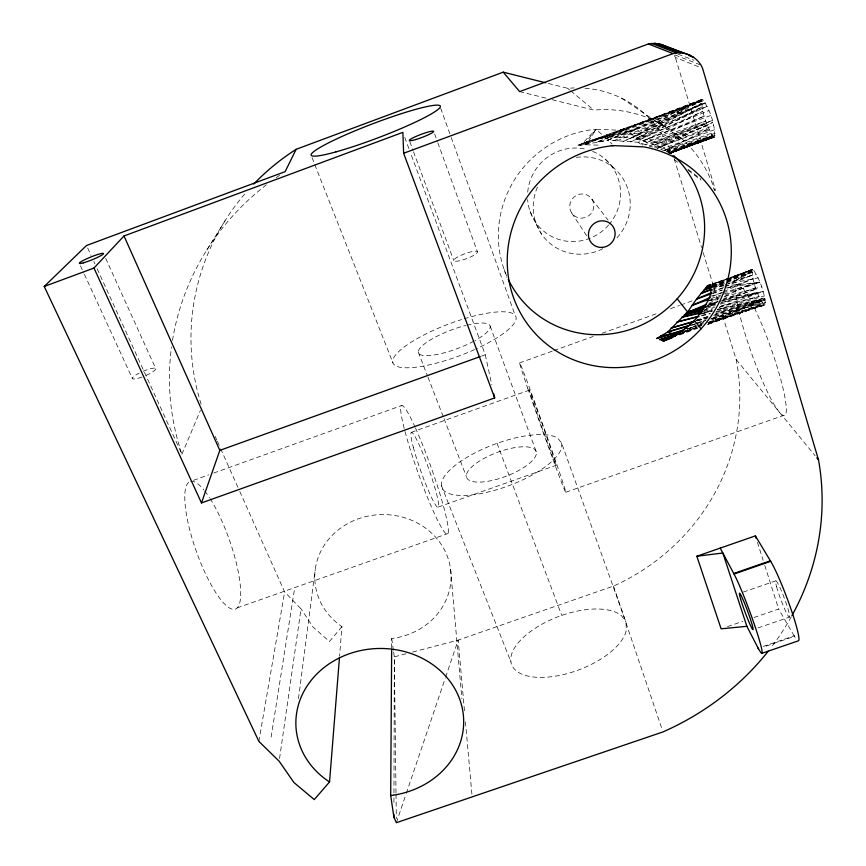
<?xml version="1.0" encoding="UTF-8"?>
<svg xmlns="http://www.w3.org/2000/svg" width="866" height="866" viewBox="0 0 866 866"><rect width="100%" height="100%" fill="white"/><g stroke="black" fill="none" stroke-linecap="round" stroke-linejoin="round"><path stroke-width="0.65" stroke-dasharray="4.33 3.25" d="M393.933 802.295L393.954 794.219M393.954 792.866L394.322 656.839L393.575 651.6M391.659 647.909L391.713 638.513A68.165 62.255 -0.9 0 0 445.817 552.67A68.165 62.255 -0.9 0 0 341.096 527.751A68.165 62.255 -0.9 0 0 341.918 626.659L339.58 656.114M561.493 442.764L561.222 448.956A63.889 21.899 -20.6 0 1 472.836 494.8A63.889 21.899 -20.6 0 1 461.654 460.68A63.889 21.899 -20.6 0 1 557.682 438.153L561.493 442.764L625.977 622.167L626.389 629.939A60.988 28.513 -20.5 0 1 543.328 677.364A60.988 28.513 -20.5 0 1 528.433 633.068A60.988 28.513 -20.5 0 1 621.68 615.91L625.977 622.167M709.471 322.228L764.743 305.189C756.787 295.836 752.998 282.348 751.861 270.16L752.402 269.391L753.377 269.835C760.088 279.999 764.656 292.34 765.327 304.529L708.388 323.711M298.478 698.667L315.213 569.655M279.545 758.551L301.032 608.841L284.643 591.987L238.886 489.485M271.123 737.128L294.613 588.469M258.869 741.372L284.643 591.987M668.455 152.795L712.588 135.756C706.483 124.812 701.341 112.05 701.763 99.449L702.597 99.319C710.044 109.971 715.067 124.022 714.699 137.034L669.472 153.607L714.06 137.034L670.576 153.033L713.519 136.698L669.256 153.369L712.913 136.092L668.455 152.795L667.675 152.221L712.588 135.756L714.699 137.034L668.898 153.25L715.024 136.07M396.368 822.7L405.883 794.609M406.316 793.332L445.2 678.414M445.633 677.136L458.168 640.104L613.507 586.076A213.501 202.547 -16.2 0 0 736.187 359.585L719.884 306.78M609.751 137.196L637.062 129.077L592.571 140.552C604.63 134.273 619.233 138.528 632.288 137.445L701.373 100.857L583.716 144.709L577.968 145.217L612.944 133.819L579.679 145.304L599.413 141.883L599.683 141.115L603.689 141.017L607.954 137.759L607.964 140.151L611.916 143.778M181.925 454.282L200.403 410.408M206.801 250.068L225.257 220.397M588.317 141.743L596.1 129.24L623.563 130.441A104.981 101.062 -43.6 0 1 671.745 153.802M506.632 275.778A104.981 101.062 -43.6 0 1 596.1 129.24L582.472 143.388L585.719 142.468L596.1 129.24L604.869 137.304L701.373 100.857L577.968 145.217L701.373 100.857M341.918 626.659L329.426 641.511L312.918 626.908L301.032 608.841M707.901 322.986L765.111 299.777L716.983 317.66L713.562 317.995L711.278 319.9L764.916 298.824L715.089 314.423M703.549 311.284L715.338 302.407L706.948 306.542M655.367 147.924L684.909 135.475L691.772 131.307M711.062 133.321L664.85 150.262L659.86 146.852L632.288 137.445L676.703 110.913L677.234 113.641L689.433 105.371L676.974 112.277L685.872 106.713L619.212 137.261M726.845 281.147L751.807 271.437L731.867 282.338L751.785 272.097M700.367 323.516L704.87 321.21M632.288 137.445L701.46 103.433L635.893 138.657L702.001 106.994L639.498 139.859L702.954 111.303L643.222 141.093L704.264 116.055L646.956 142.327L623.563 130.441M750.292 270.409L752.402 269.391L744.576 272.433L752.402 269.391M683.739 331.646L695.863 325.832L695.366 323.7L691.588 325.129M714.591 129.716L660.606 149.515L657.121 148.454L712.837 122.42L653.613 147.393M709.351 129.868L664.85 150.262L708.832 128.893L659.86 146.852M624.559 128.33L604.869 137.304L585.719 142.468M708.756 303.273L718.574 298.922M724.712 296.194L754.145 283.117L722.374 294.537M712.642 296.421L722.417 292.145M723.64 291.615L752.965 278.798L727.884 287.815M713.487 288.042L725.849 282.684M727.094 282.143L751.807 271.437M712.599 292.145L723.727 287.339M724.961 286.798L752.153 275.042L728.176 283.669M599.413 141.883L607.964 140.151L702.597 99.319L637.376 124.13L596.522 142.403L702.597 99.319M616.841 140.974L705.357 102.881L607.964 140.151L638.231 142.273L652.574 147.068M692.789 144.579L687.517 146.798L713.833 137.034M713.562 317.995L710.889 319.11L711.646 318.179L764.916 298.824M713.129 286.245L725.621 281.06M726.866 280.541L751.861 270.16L726.91 279.859M607.964 140.151L703.82 100.478M613.68 140.725L705.357 102.881L623.347 141.407L707.1 106.356L630.784 141.84L708.918 110.653M657.121 148.454L713.638 125.375M724.084 285.899L710.824 287.274L725.838 281.114M727.094 280.606L753.377 269.835L726.65 279.458M649.446 146.073L712.317 120.515L645.267 144.741M679.301 334.601L696.708 327.532M697.953 327.023L701.687 325.508M680.405 333.908L696.6 327.38M697.844 326.883L701.579 325.378M707.803 322.866L765.111 299.777M711.993 285.596L725.827 280.108M727.083 279.61L752.229 269.64L730.742 277.326L752.738 269.543M711.949 285.672L725.665 280.335M713.119 286.484L725.6 281.623M701.763 99.449L583.716 144.709L600.766 145.207M687.42 329.004L695.863 325.832L691.209 326.428M700.367 324.133L703.744 322.866M679.55 334.98L698.505 327.857M707.349 324.534L765.457 302.689L708.366 323.397M710.705 115.492L638.231 142.273L641.923 145.347M669.472 153.607L714.407 137.034M725.87 279.35L712.068 284.449L728.241 278.267L712.458 283.788M727.126 278.895L752.229 269.64M707.576 125.657L654.793 145.023L706.775 123.492L651.319 143.832L705.833 120.948L646.956 142.327M668.314 152.903L715.132 135.746M679.182 333.995L696.946 327.543M707.912 304.994L717.957 301.357M722.98 299.539L755.628 287.707M481.474 356.132L485.285 354.757L410.365 152.568M710.098 285.412L725.372 279.913M723.954 284.665L710.824 287.274L725.87 281.861M727.126 281.407L754.708 271.48M712.198 289.417L726.953 284.113M712.826 293.228L721.605 290.078M519.6 362.897L552.595 351.044M553.861 350.589L593.199 336.452M602.076 333.258L657.911 313.2M670.598 308.642L679.474 305.46M680.741 304.994L693.439 300.437M712.469 293.606L722.612 289.958M727.689 288.129L737.843 284.481M193.475 480.327L208.695 474.86M213.761 473.042L401.456 405.613M710.932 298.64L721.097 294.992M709.016 300.48L720.469 296.378M725.556 294.548L759.893 282.208L725.416 285.769M715.197 304.551L706.191 306.975L716.182 303.392M722.417 301.151L756.115 289.049L721.952 300.621M700.518 314.055L711.787 310.006M719.3 307.311L763.13 291.593L723.565 298.272M411.209 432.394L529.342 390.111M697.888 322.801L705.465 320.106M666.636 151.831L715.121 134.652M438.391 507L556.221 465.28M237.165 607.9L448.058 533.51M565.855 492.213L783.135 415.572A69.616 9.991 70.3 0 0 764.851 331.905A69.616 9.991 70.3 0 0 736.273 297.179A69.616 9.991 70.3 0 0 774.258 404.79L779.27 412.194L783.135 415.572M715.1 133.256L664.958 150.738L661.7 149.818M743.266 592.084L775.752 580.859M680.427 333.865L696.903 328.171M708.301 324.23L765.327 304.529L708.063 323.603M727.505 626.627L742.822 621.355M753.961 617.523L778.642 609.025L794.414 636.391L763.39 647.032M758.042 627.904L789.456 617.112M763.206 646.458L794.241 635.817A44.534 4.319 69.4 0 0 796.796 639.682M706.775 305.763L716.896 302.331M666.257 151.247L712.588 135.756M685.168 331.234L696.61 327.424M707.381 316.642L694.64 320.821L707.425 316.815M715.024 314.142L764.721 297.882L717.589 309.855M681.488 332.555L696.859 327.5M687.658 328.701L696.686 325.843M697.974 325.432L703.127 323.808M709.579 321.762L763.747 304.626L710.596 319.749M695.928 323.289L706.158 320.149M711.267 318.58L762.394 302.894L712.859 316.534M687.615 328.961L696.621 326.19M697.899 325.789L703.04 324.209M696.935 320.344L708.54 316.891M713.692 315.354L761.387 301.141L755.964 300.838L760.803 300.123M706.288 308.318L715.273 305.655M720.415 304.128L757.653 293.098L720.339 303.154M675.22 138.289L684.909 135.475M706.191 306.975L715.132 304.399M721.53 302.559L757.306 292.264M710.824 287.274L725.123 283.171M726.422 282.803L756.31 274.23M712.274 310.797L700.562 314.131L712.361 311.175M717.481 309.324L764.321 295.988M691.144 325.28L695.041 324.176M696.329 323.808L704.112 321.589M710.12 296.302L721.605 293.044M722.883 292.686L759.893 282.208L724.16 288.302M697.217 320.842L707.652 317.974M703.798 311.338L712.794 308.924M719.224 307.192L759.071 296.497L719.798 306.12M701.752 315.386L709.59 313.275M716.117 311.533L760.554 299.604M406.046 653.765L394.322 656.839L396.011 793.029M412.562 652.055L458.168 640.104L464.739 713.811M719.289 297.926L707.749 300.946L718.293 299.16M724.42 296.594L761.615 286.884M701.622 315.928L710.715 313.676M715.911 312.388L761.387 301.141L751.374 302.072L717.319 309.498M704.09 309.974L714.558 307.408M709.222 303.804L717.925 301.823M719.213 301.53L763.13 291.593M704.22 312.345L712.079 310.634M725.264 284.405L758.086 277.889M710.921 290.554L722.839 288.519M697.292 320.398L706.548 318.937M519.643 91.601L546.976 98.41M552.183 99.709L593.827 110.101A121.803 117.3 -43.9 0 1 714.764 190.758M548.351 83.472L567.685 88.321A106.193 102.967 -50.6 0 1 574.31 87.942M678.056 54.157L693.958 60.284M675.069 54.969L700.908 65.112M674.343 55.467L675.35 57.427L701.319 67.84M621.647 98.204L681.813 138.841M687.972 169.271L700.724 179.046M713.465 188.82L715.597 190.455L675.35 57.427M677.677 162.202L673.445 158.943A106.193 102.967 -50.6 0 0 672.232 155.263M688.275 170.364L700.984 180.15M567.685 88.321L569.698 89.999M570.705 90.833L593.827 110.101M605.172 159.117L614.265 168.415M736.187 359.585L778.74 411.415M779.671 412.552L815.112 455.722M591.879 199.104A12.265 11.875 -48.1 0 1 582.472 218.102A12.265 11.875 -48.1 0 1 571.04 200.955A12.265 11.875 -48.1 0 1 591.879 199.104L608.116 220.159M641.392 143.453L642.572 145.163M571.744 213.047L587.007 236.299M530.089 211.401L541.477 234.015M80.451 265.765L83.84 273.126M84.403 274.349L132.39 378.518M87.65 247.957L91.017 255.329M93.82 261.467L94.946 263.924M97.187 268.839L181.362 453.059M105.706 258.382L155.718 368.591A12.676 2.49 -23 0 1 145.077 375.844M215.179 436.388L216.836 440.09M217.388 441.324L220.137 447.505M220.689 448.74L238.334 488.251M312.041 157.655L392.958 362.93M441.346 485.415L510.94 661.97M418.256 352.083L427.49 375.963M427.977 377.23L443.544 417.444M444.031 418.7L466.395 476.527M497.041 443.349L561.709 615.401M409.791 141.678L413.071 150.532M413.537 151.788L453.741 260.536M404.747 137.402L409.899 151.301M490.156 326.103L536.227 451.738A37.108 12.709 -20.6 0 1 486.898 481.442A37.108 12.709 -20.6 0 1 480.998 460.138A37.108 12.709 -20.6 0 1 536.227 451.738M434.624 133.905L437.384 141.515M437.85 142.782L477.469 251.876A12.633 2.609 -20.4 0 1 460.257 260.59A12.633 2.609 -20.4 0 1 459.099 256.206A12.633 2.609 -20.4 0 1 477.469 251.876M440.707 108.261L450.753 136.211M451.218 137.477L515.173 315.365M613.507 586.076L625.523 621.507M626.021 622.979L662.111 729.388M504.207 269.662L506.751 277.293M757.436 542.289L763.141 560.259M764.775 565.39L778.642 609.025M794.241 635.817L794.414 636.391M674.17 158.684L701.601 247.535M703.192 252.688L717.903 300.34M485.285 354.757L491.834 384.84M391.713 638.513L393.391 650.29M465.453 721.854L471.916 794.219M450.623 569.568L461.881 698.743M396.022 794.382L396.325 818.651M181.514 453.059A257.884 247.059 -3.3 0 1 171.522 346.974M172.496 340.403A257.884 247.059 -3.3 0 1 266.414 184.804M276.189 177.638A257.884 247.059 -3.3 0 1 279.523 175.343M201.139 404.238A233.625 225.961 -2.2 0 1 245.673 192.891M210.113 498.664A67.678 17.504 70.5 0 1 240.456 598.752A67.678 17.504 70.5 0 1 202.601 567.327A67.678 17.504 70.5 0 1 189.665 481.691M190.747 481.334A67.678 17.504 70.5 0 1 203.867 489.94M204.722 491A67.678 17.504 70.5 0 1 209.41 497.56M466.915 325.183A38.299 9.764 -20.7 0 1 489.95 325.54A38.299 9.764 -20.7 0 1 474.958 340.587M473.821 341.204A38.299 9.764 -20.7 0 1 418.538 353.133A38.299 9.764 -20.7 0 1 465.67 325.497M464.133 318.785A65.686 16.757 -20.7 0 1 515.876 316.555A65.686 16.757 -20.7 0 1 475.726 349.063M474.59 349.583A65.686 16.757 -20.7 0 1 393.056 363.168A65.686 16.757 -20.7 0 1 461.589 319.565M415.453 427.945A68.327 7.058 70.4 0 1 448.177 533.11A68.327 7.058 70.4 0 1 410.278 449.573A68.327 7.058 70.4 0 1 414.901 426.711M143.085 371.287A12.676 2.49 -23 0 1 155.728 368.613M142.002 377.067A12.676 2.49 -23 0 1 132.455 378.626A12.676 2.49 -23 0 1 139.188 373.105M791.318 616.733A265.104 244.613 -14.9 0 1 770.718 648.028M584.983 88.224A106.193 102.967 -50.6 0 1 671.789 154.04M592.625 151.377A47.359 45.909 -50.4 0 1 609.426 224.067M608.636 224.998A47.359 45.909 -50.4 0 1 558.949 239.481A47.359 45.909 -50.4 0 1 527.654 199.526M527.719 192.165A47.359 45.909 -50.4 0 1 586.163 149.288M576.388 157.374A49.384 47.792 -48.2 0 1 625.458 183.072A49.384 47.792 -48.2 0 1 616.007 238.854M602.725 248.726A49.384 47.792 -48.2 0 1 547.745 241.376A49.384 47.792 -48.2 0 1 537.634 186.72M413.288 447.159A39.825 4.114 70.4 0 0 437.287 507.075A39.825 4.114 70.4 0 0 423.604 455.202A39.825 4.114 70.4 0 0 413.288 447.159M533.813 404.119A40.042 0.66 70.4 0 0 555.961 465.042A40.042 0.66 70.4 0 0 538.598 414.175A40.042 0.66 70.4 0 0 533.813 404.119M527.654 388.065A68.934 1.137 70.4 0 0 565.52 492.148A68.934 1.137 70.4 0 0 535.112 403.188A68.934 1.137 70.4 0 0 527.654 388.065M776.586 586.704A19.388 1.884 69.4 0 0 788.774 616.7A19.388 1.884 69.4 0 0 782.507 593.502A19.388 1.884 69.4 0 0 776.586 586.704"/><path stroke-width="1.3" d="M768.239 651.2A265.104 244.613 -14.9 0 1 662.966 731.922L396.368 822.7L393.889 817.114L393.9 814.419M393.889 817.114L390.696 795.551L391.649 649.251M545.764 82.822L503.222 72.159L296.129 149.32L285.163 171.641L86.524 245.5L44.231 286.473L258.869 741.372L279.166 761.225L293.899 782.496L314.25 799.589L329.545 781.966L339.472 657.456M201.464 502.93L219.823 450.374L124.011 235.974L402.874 132.346L403.621 153.26L494.681 397.927L201.464 502.93L93.972 268.038L124.011 235.974M671.973 337.837L663.129 341.161C676.703 335.11 690.613 326.828 699.263 314.499C704.339 305.774 713.714 296.291 710.098 285.412L708.81 285.076L707.046 286.3L696.524 299.095L687.615 311.976L667.816 331.927L656.764 338.476L683.761 330.152M686.337 312.972L689.596 311.435M699.263 314.499L701.406 312.886M682.386 330.66L680.189 331.721L682.592 330.823M687.074 312.702L706.31 304.367M710.196 297.482L691.869 305.492L708.388 299.56M711.018 289.114L701.135 293.401L710.964 289.861M711.354 292.676L696.524 299.095L711.571 293.682M711.874 286.765L704.383 289.883L711.863 286.971M663.129 341.161L671.832 337.621M675.415 335.921L671.68 337.426L676.508 335.11L661.418 340.435L677.916 334.449M675.978 334.741L678.197 333.854M710.737 286.094L705.703 288.086L710.694 286.148M710.78 284.882L707.046 286.3L710.813 284.903M44.231 286.473L93.972 268.038M403.621 153.26L673.055 53.595C684.811 50.499 697.996 57.059 702.564 68.338L818.489 459.835A265.104 244.613 -14.9 0 1 791.968 615.564M705.4 305.904L691.588 310.905L705.509 306.196M219.823 450.374L480.197 356.586M704.989 307.408L684.454 314.78L702.781 310.288M720.22 548.113L734.022 574.039A44.458 3.172 69.7 0 1 756.462 630.74A44.458 3.172 69.7 0 1 758.237 648.158L758.421 648.731L746.871 626.302L721.118 628.824L696.827 556.243L755.39 535.881L770.697 561.33A44.534 4.319 69.4 0 1 790.463 607.618A44.534 4.319 69.4 0 1 798.409 640.808L761.842 653.343M733.827 573.433L770.513 560.724M734.022 574.039L770.697 561.33M688.643 312.236L696.903 309.476L684.454 314.78L703.712 309.075M684.4 328.701L686.673 327.943M656.764 338.476L683.783 329.924M690.57 55.511L661.343 44.469L654.934 43.3L648.374 43.96L519.643 91.601L503.222 72.159M660.65 336.019L672.178 333.594L667.816 331.927L690.819 324.858M694.359 321.113L671.15 328.03L694.619 321.567M667.816 331.927L688.557 326.017M705.032 307.289L687.615 311.976L677.18 298.77M702.51 311.684L681.953 317.205L701.601 312.918M697.834 316.436L676.941 322.033L699.024 316.566M696.827 556.243L722.85 553.006L746.871 626.302M611.266 145.52L643.763 146.884A114.052 109.181 -40.4 0 1 708.139 320.258A114.052 109.181 -40.4 0 1 520.001 312.15A114.052 109.181 -40.4 0 1 613.897 145.596M658.182 43.657L683.815 53.259M672.2 49.265L681.022 52.588M688.589 55.424L693.634 57.329M654.934 43.3L680.254 52.869M651.633 43.397L676.638 52.988M648.374 43.96L673.055 53.595M661.343 44.469L667.156 47.37M816.8 457.778L818.489 459.835M694.64 320.821L701.07 328.82M755.39 535.881L756.213 538.446M493.826 393.998L494.681 397.927M329.545 781.966A83.926 73.891 -2 0 1 328.127 664.536A83.926 73.891 -2 0 1 457.172 693.201A83.926 73.891 -2 0 1 390.696 795.551M253.738 184.057A233.625 225.961 -2.2 0 1 296.129 149.32M673.716 155.599A104.981 101.062 -43.6 0 1 661.321 313.286A104.981 101.062 -43.6 0 1 508.288 279.393M678.803 333.356L659.708 339.721L678.922 333.399M336.019 151.864A69.074 7.502 -20.8 0 0 439.701 107.849A69.074 7.502 -20.8 0 0 351.25 132.411A69.074 7.502 -20.8 0 0 336.019 151.864M415.702 139.545A13.001 1.591 -20.6 0 0 433.693 131.372A13.001 1.591 -20.6 0 0 415.15 136.806A13.001 1.591 -20.6 0 0 415.702 139.545M83.363 262.853A13.044 1.515 -22.1 0 0 103.26 253.998A13.044 1.515 -22.1 0 0 87.618 258.382A13.044 1.515 -22.1 0 0 83.363 262.853M740.647 599.12A19.344 1.375 69.7 0 0 752.467 629.181A19.344 1.375 69.7 0 0 745.734 606.189A19.344 1.375 69.7 0 0 740.647 599.12M602.465 247.384A13.575 13.066 -43.4 0 0 612.976 226.47A13.575 13.066 -43.4 0 0 589.908 228.527A13.575 13.066 -43.4 0 0 602.465 247.384"/></g></svg>
